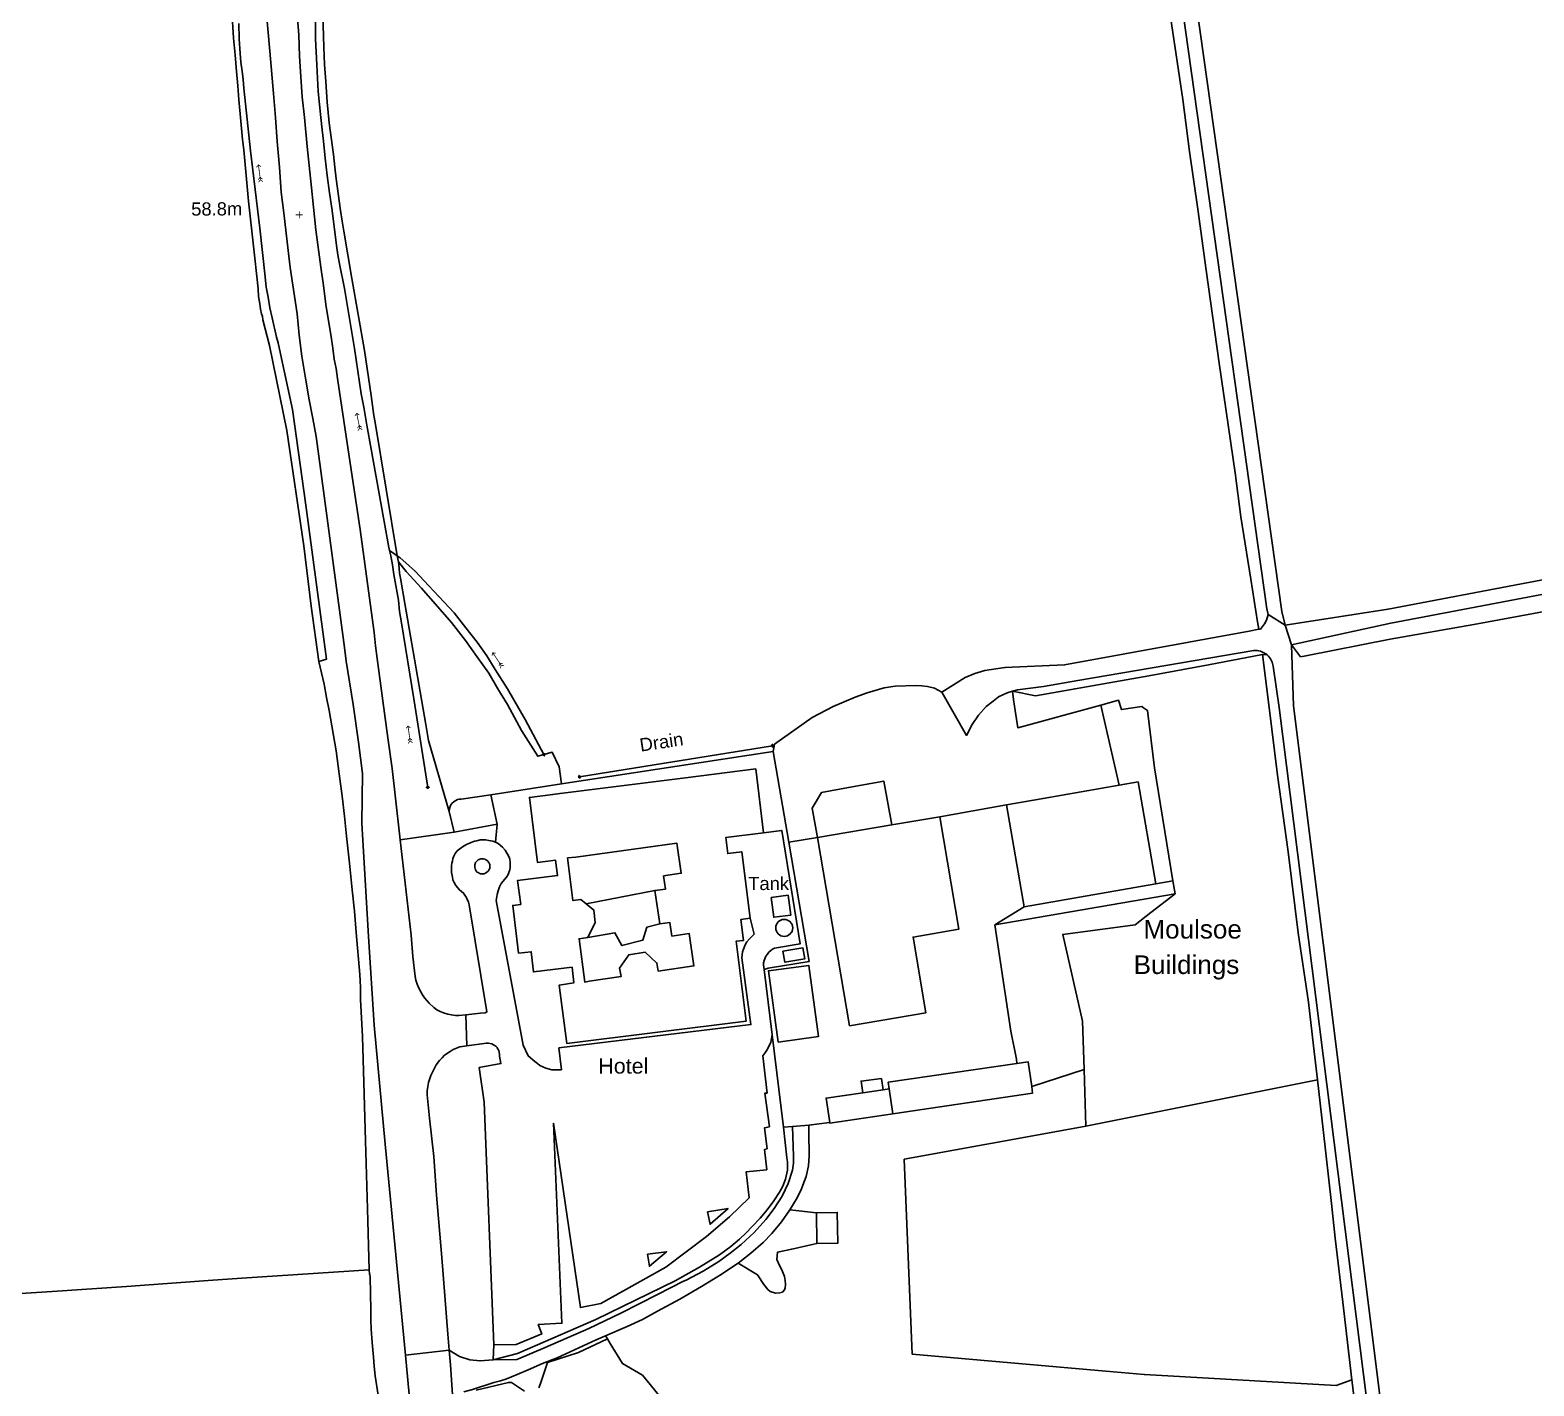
# Model space of a CAD drawing. Header units: millimetres. Extents: x 111502 to 977541, y 8702 to 1044108.
# Drawn here: x 489032.3 to 489375.2, y 241620 to 241929.1 of the extents above; entities that cross this region are included whole.
import ezdxf

# ---------------------------------------------------------------- set-up
doc = ezdxf.new("R2010")
doc.units = ezdxf.units.MM
doc.header["$LTSCALE"] = 0.25
doc.linetypes.add('DASHED2', pattern=[9.525, 6.35, -3.175])
doc.layers.add('E HVSS As Laid HV', color=10, linetype='Continuous')
doc.layers.add('X HVSS Site Background', color=8, linetype='Continuous')
doc.styles.add('OS Master Map$1$Standard', font='txt')

# ---------------------------------------------------------------- blocks, each defined once
blk = doc.blocks.new('OS Master Map$1$OSS17')
at = {"color": 8, "true_color": 0x707070, "const_width": 0.375, "flags": 128}
blk.add_lwpolyline([(0.188, 0), (0.181, 0.049), (0.162, 0.094), (0.133, 0.133), (0.094, 0.162), (0.049, 0.181), (0, 0.188), (-0.049, 0.181), (-0.094, 0.162), (-0.133, 0.133), (-0.162, 0.094), (-0.181, 0.049), (-0.188, 0), (-0.181, -0.049), (-0.162, -0.094), (-0.133, -0.133), (-0.094, -0.162), (-0.049, -0.181), (0, -0.188), (0.049, -0.181), (0.094, -0.162), (0.133, -0.133), (0.162, -0.094), (0.181, -0.049), (0.188, 0), (0.181, 0.049)], dxfattribs=at)
blk = doc.blocks.new('OS Master Map$1$OSS5')
at = {"color": 8, "true_color": 0x707070, "const_width": 0.174, "flags": 128}
blk.add_lwpolyline([(-0.5, 0), (0.5, 0)], dxfattribs=at)
blk = doc.blocks.new('OS Master Map$1$OSS6')
at = {"color": 8, "true_color": 0x707070, "const_width": 0.174, "flags": 128}
for points in [[(0.5, 0.5), (0, 0), (0.5, -0.5)], [(0, 0), (3.438, 0)], [(3.35, 0.5), (2.85, 0), (3.35, -0.5)], [(3.938, 0.5), (3.438, 0), (3.938, -0.5)]]:
    blk.add_lwpolyline(points, dxfattribs=at)
blk = doc.blocks.new('OS Master Map$1$OSS15')
at = {"color": 8, "true_color": 0x707070, "const_width": 0.174, "flags": 128}
for points in [[(-0.775, 0), (0.775, 0)], [(0, -0.775), (0, 0.775)]]:
    blk.add_lwpolyline(points, dxfattribs=at)
blk = doc.blocks.new('OS MAP 060722')
at = {"layer": 'X HVSS Site Background', "flags": 128}
for points in [[(307.33, 2500.66), (302.7, 2548.8), (302.7, 2548.8), (300.19, 2575.91), (300.19, 2575.91), (298.92, 2596.19), (298.92, 2596.19), (297.42, 2621.97), (297.42, 2621.97), (297.57, 2633.3), (297.57, 2633.3), (296.62, 2640.46), (296.62, 2640.46), (295.42, 2649.06), (295.42, 2649.06), (293.82, 2658.96), (293.82, 2658.96), (293.42, 2662.06), (293.42, 2662.06), (287.97, 2702.86), (287.97, 2702.86), (287.02, 2710.19), (287.02, 2710.19), (286.22, 2714.29), (286.22, 2714.29), (285.42, 2718.49), (285.42, 2718.49), (284.52, 2723.49), (284.52, 2723.49), (283.72, 2728.49), (283.72, 2728.49), (283.12, 2733.29), (283.12, 2733.29), (282.62, 2738.09), (282.62, 2738.09), (281.02, 2748.69), (281.02, 2748.69), (280.62, 2752.59), (280.62, 2752.59), (280.12, 2756.49), (280.12, 2756.49), (279.62, 2761.19), (279.62, 2761.19), (279.02, 2765.89), (279.02, 2765.89), (278.62, 2771.59), (278.62, 2771.59), (278.12, 2777.39), (278.12, 2777.39), (277.72, 2782.89), (277.72, 2782.89), (277.22, 2788.39), (277.22, 2788.39), (276.42, 2797.99), (276.42, 2797.99), (275.62, 2807.39)], [(452.39, 3075.93), (452.52, 3075.04), (452.52, 3075.04), (478.52, 2873.69), (478.52, 2873.69), (507.17, 2670.28), (507.17, 2670.28), (507.9, 2667.11)], [(501.64, 2667.87), (500.12, 2677.66), (500.12, 2677.66), (497.82, 2691.86), (497.82, 2691.86), (496.52, 2701.86), (496.52, 2701.86), (492.92, 2726.86), (492.92, 2726.86), (489.92, 2748.06), (489.92, 2748.06), (488.02, 2761.96), (488.02, 2761.96), (486.12, 2775.16), (486.12, 2775.16), (484.62, 2786.96), (484.62, 2786.96), (481.82, 2805.86)], [(449.25, 3074.58), (475.25, 2873.69), (475.25, 2873.69), (503.75, 2670.86), (503.75, 2670.86), (504.06, 2669.56)], [(287.59, 2658.86), (289.32, 2659.36), (289.32, 2659.36), (284.63, 2694.49), (284.63, 2694.49), (281.6, 2716.29), (281.6, 2716.29), (278.62, 2730.09), (278.62, 2730.09), (278.32, 2731.49), (278.32, 2731.49), (277.92, 2732.79), (277.92, 2732.79), (276.92, 2737.19), (276.92, 2737.19), (276.42, 2739.49), (276.42, 2739.49), (276.02, 2741.89), (276.02, 2741.89), (275.62, 2744.19), (275.62, 2744.19), (275.32, 2746.59), (275.32, 2746.59), (274.12, 2757.69), (274.12, 2757.69), (272.02, 2775.29), (272.02, 2775.29), (270.52, 2789.59), (270.52, 2789.59), (270.32, 2791.59), (270.32, 2791.59), (270.12, 2793.49), (270.12, 2793.49), (269.82, 2795.49), (269.82, 2795.49), (269.62, 2797.49), (269.62, 2797.49), (269.42, 2800.79), (269.42, 2800.79), (269.32, 2804.29)], [(305.42, 2682.98), (300.43, 2713.35), (300.43, 2713.35), (300.13, 2714.94), (300.13, 2714.94), (299.49, 2719.5), (299.49, 2719.5), (298.02, 2729.79), (298.02, 2729.79), (295.12, 2746.19), (295.12, 2746.19), (293.32, 2756.99), (293.32, 2756.99), (292.92, 2759.29), (292.92, 2759.29), (292.52, 2761.69), (292.52, 2761.69), (291.52, 2768.89), (291.52, 2768.89), (291.22, 2771.59), (291.22, 2771.59), (290.92, 2774.49), (290.92, 2774.49), (289.92, 2781.69), (289.92, 2781.69), (289.52, 2786.39), (289.52, 2786.39), (289.22, 2791.09), (289.22, 2791.09), (288.92, 2794.99), (288.92, 2794.99), (288.72, 2798.89), (288.72, 2798.89), (288.42, 2808.99)], [(306.17, 2618.16), (305.02, 2628.36), (305.02, 2628.36), (304.32, 2634.46), (304.32, 2634.46), (303.32, 2641.46), (303.32, 2641.46), (302.22, 2649.86), (302.22, 2649.86), (300.92, 2659.56), (300.92, 2659.56), (300.52, 2662.46), (300.52, 2662.46), (300.22, 2665.46), (300.22, 2665.46), (296.99, 2688.95), (296.99, 2688.95), (294.73, 2704.07), (294.73, 2704.07), (291.82, 2723.39), (291.82, 2723.39), (291.52, 2725.69), (291.52, 2725.69), (291.12, 2727.79), (291.12, 2727.79), (290.82, 2730.29), (290.82, 2730.29), (290.42, 2732.89), (290.42, 2732.89), (289.22, 2740.29), (289.22, 2740.29), (288.62, 2744.59), (288.62, 2744.59), (288.02, 2748.79), (288.02, 2748.79), (286.92, 2757.29), (286.92, 2757.29), (285.82, 2767.59), (285.82, 2767.59), (284.92, 2776.29), (284.92, 2776.29), (284.32, 2782.89), (284.32, 2782.89), (283.82, 2787.59), (283.82, 2787.59), (283.52, 2792.19), (283.52, 2792.19), (283.22, 2796.89), (283.22, 2796.89), (283.02, 2801.69), (283.02, 2801.69), (282.22, 2812.39)], [(287.59, 2658.86), (285.86, 2671.44), (285.86, 2671.44), (284.14, 2685.21), (284.14, 2685.21), (280.32, 2711.49), (280.32, 2711.49), (276.32, 2730.89), (276.32, 2730.89), (274.82, 2736.79), (274.82, 2736.79), (274.72, 2737.49), (274.72, 2737.49), (274.52, 2738.09), (274.52, 2738.09), (274.32, 2739.19), (274.32, 2739.19), (274.12, 2740.39), (274.12, 2740.39), (273.82, 2742.09), (273.82, 2742.09), (273.72, 2743.79), (273.72, 2743.79), (273.02, 2750.79), (273.02, 2750.79), (271.52, 2763.79), (271.52, 2763.79), (270.52, 2775.49), (270.52, 2775.49), (270.22, 2777.89), (270.22, 2777.89), (269.92, 2780.39), (269.92, 2780.39), (269.62, 2783.69), (269.62, 2783.69), (269.32, 2786.89), (269.32, 2786.89), (269.12, 2790.09), (269.12, 2790.09), (268.82, 2793.39), (268.82, 2793.39), (268.52, 2797.19), (268.52, 2797.19), (268.12, 2800.99), (268.12, 2800.99), (267.72, 2807.19)], [(303.71, 2684.14), (303.52, 2684.86), (303.52, 2684.86), (299.52, 2707.25), (299.52, 2707.25), (298.51, 2712.77), (298.51, 2712.77), (298.23, 2714.56), (298.23, 2714.56), (297.82, 2716.81), (297.82, 2716.81), (297.26, 2719.85), (297.26, 2719.85), (295.72, 2730.19), (295.72, 2730.19), (293.42, 2743.89), (293.42, 2743.89), (292.32, 2749.49), (292.32, 2749.49), (291.92, 2751.59), (291.92, 2751.59), (291.62, 2753.69), (291.62, 2753.69), (290.62, 2761.69), (290.62, 2761.69), (290.02, 2765.69), (290.02, 2765.69), (289.52, 2769.69), (289.52, 2769.69), (289.02, 2773.59), (289.02, 2773.59), (288.62, 2777.49), (288.62, 2777.49), (288.32, 2780.09), (288.32, 2780.09), (288.02, 2782.89), (288.02, 2782.89), (287.42, 2788.79), (287.42, 2788.79), (287.12, 2794.89), (287.12, 2794.89), (286.82, 2800.79), (286.82, 2800.79), (286.82, 2806.69)], [(509.38, 2662.65), (532, 2667.56), (532, 2667.56), (883.52, 2734.35), (883.52, 2734.35), (919.49, 2740.74), (919.49, 2740.74), (928.57, 2743.05), (928.57, 2743.05), (939.16, 2747.32), (939.16, 2747.32), (945.62, 2750.83), (945.62, 2750.83), (1066.42, 2824.44), (1066.42, 2824.44), (1073.4, 2825.58)], [(507.9, 2667.11), (531.39, 2670.8), (531.39, 2670.8), (883.41, 2737.68)], [(587.57, 2674.11), (564.57, 2669.81), (564.57, 2669.81), (550.97, 2667.31), (550.97, 2667.31), (531.87, 2663.91), (531.87, 2663.91), (512.67, 2660.11), (512.67, 2660.11), (511.42, 2659.89)], [(305.42, 2682.98), (304.92, 2683.36), (304.92, 2683.36), (303.71, 2684.14)], [(312.42, 2630.16), (309.22, 2650.36), (309.22, 2650.36), (306.42, 2667.66), (306.42, 2667.66), (306.02, 2670.26), (306.02, 2670.26), (305.72, 2672.86), (305.72, 2672.86), (304.72, 2678.66), (304.72, 2678.66), (304.42, 2680.86), (304.42, 2680.86), (304.02, 2682.96), (304.02, 2682.96), (303.71, 2684.14)], [(338.93, 2637.64), (335.82, 2643.36), (335.82, 2643.36), (334.62, 2645.66), (334.62, 2645.66), (333.22, 2648.16), (333.22, 2648.16), (330.62, 2652.66), (330.62, 2652.66), (327.82, 2657.06), (327.82, 2657.06), (325.92, 2660.16), (325.92, 2660.16), (323.72, 2663.26), (323.72, 2663.26), (321.12, 2666.56), (321.12, 2666.56), (318.42, 2669.96), (318.42, 2669.96), (314.92, 2673.66), (314.92, 2673.66), (311.52, 2677.36), (311.52, 2677.36), (309.62, 2679.36), (309.62, 2679.36), (307.42, 2681.36), (307.42, 2681.36), (306.12, 2682.46), (306.12, 2682.46), (305.42, 2682.98)], [(305.72, 2681.56), (305.42, 2682.98)], [(305.72, 2681.56), (307.52, 2679.36), (307.52, 2679.36), (311.02, 2675.56), (311.02, 2675.56), (317.82, 2667.76), (317.82, 2667.76), (321.02, 2663.66), (321.02, 2663.66), (323.62, 2659.96), (323.62, 2659.96), (326.32, 2656.16), (326.32, 2656.16), (328.42, 2652.66), (328.42, 2652.66), (330.62, 2649.06), (330.62, 2649.06), (332.22, 2646.06), (332.22, 2646.06), (333.82, 2643.16), (333.82, 2643.16), (337.52, 2637.26), (337.52, 2637.26), (338.93, 2637.64)], [(317.32, 2624.66), (312.62, 2640.86), (312.62, 2640.86), (312.02, 2644.46), (312.02, 2644.46), (307.22, 2672.06), (307.22, 2672.06), (306.22, 2677.86), (306.22, 2677.86), (306.02, 2678.96), (306.02, 2678.96), (305.92, 2680.16), (305.92, 2680.16), (305.72, 2681.56)], [(501.64, 2667.87), (501.91, 2666.19)], [(501.91, 2666.19), (502.28, 2666.26), (502.28, 2666.26), (503.22, 2667.41), (503.22, 2667.41), (503.68, 2668.28), (503.68, 2668.28), (504.06, 2669.56)], [(504.06, 2669.56), (507.9, 2667.11)], [(429.66, 2651.87), (434.95, 2655.19), (434.95, 2655.19), (437.15, 2656.11), (437.15, 2656.11), (439.44, 2656.81), (439.44, 2656.81), (444.03, 2657.48), (444.03, 2657.48), (457.63, 2658.08), (457.63, 2658.08), (499.71, 2665.75), (499.71, 2665.75), (501.91, 2666.19)], [(507.9, 2667.11), (509.38, 2662.65)], [(503.8, 2660.35), (503.55, 2660.57), (503.55, 2660.57), (502.31, 2661.19), (502.31, 2661.19), (501.55, 2661.35), (501.55, 2661.35), (500.77, 2661.37), (500.77, 2661.37), (460.69, 2654.55), (460.69, 2654.55), (452.8, 2653.15), (452.8, 2653.15), (446.88, 2652.41), (446.88, 2652.41), (445.74, 2652.07)], [(530.15, 2486.61), (509.86, 2648.75), (509.86, 2648.75), (509.38, 2662.65)], [(511.42, 2659.89), (509.38, 2662.65)], [(299.09, 2520.19), (298.72, 2534.06), (298.72, 2534.06), (298.22, 2549.56), (298.22, 2549.56), (297.82, 2562.86), (297.82, 2562.86), (297.52, 2573.36), (297.52, 2573.36), (297.12, 2581.76), (297.12, 2581.76), (297.12, 2584.56), (297.12, 2584.56), (297.02, 2586.06), (297.02, 2586.06), (296.92, 2587.46), (296.92, 2587.46), (296.12, 2597.06), (296.12, 2597.06), (295.72, 2601.96), (295.72, 2601.96), (295.22, 2606.76), (295.22, 2606.76), (294.62, 2612.86), (294.62, 2612.86), (293.92, 2619.06), (293.92, 2619.06), (293.42, 2623.56), (293.42, 2623.56), (292.92, 2628.16), (292.92, 2628.16), (292.22, 2633.26), (292.22, 2633.26), (291.52, 2638.46), (291.52, 2638.46), (289.92, 2647.66), (289.92, 2647.66), (289.32, 2650.66), (289.32, 2650.66), (288.82, 2653.66), (288.82, 2653.66), (287.59, 2658.86)], [(445.74, 2652.07), (451.02, 2651.06), (451.02, 2651.06), (460.02, 2652.66), (460.02, 2652.66), (476.82, 2655.56), (476.82, 2655.56), (490.42, 2658.06), (490.42, 2658.06), (502.8, 2660.46)], [(502.8, 2660.46), (504.22, 2648.96), (504.22, 2648.96), (506.22, 2632.96), (506.22, 2632.96), (508.62, 2615.46), (508.62, 2615.46), (510.92, 2596.96), (510.92, 2596.96), (513.22, 2581.16), (513.22, 2581.16), (514.42, 2571.26), (514.42, 2571.26), (515.32, 2563.45)], [(502.8, 2660.46), (503.8, 2660.35)], [(552.29, 2278.09), (552.39, 2280.96), (552.39, 2280.96), (552.11, 2288.8), (552.11, 2288.8), (551.74, 2293.6), (551.74, 2293.6), (527.31, 2484.11), (527.31, 2484.11), (526.61, 2489.65), (526.61, 2489.65), (506.59, 2648.34), (506.59, 2648.34), (505.21, 2657.77), (505.21, 2657.77), (504.96, 2658.73), (504.96, 2658.73), (504.6, 2659.43), (504.6, 2659.43), (504.13, 2660.05), (504.13, 2660.05), (503.8, 2660.35)], [(391.22, 2638.36), (391.52, 2639.98), (391.52, 2639.98), (400.09, 2646.11), (400.09, 2646.11), (404.85, 2648.56), (404.85, 2648.56), (409.92, 2650.7), (409.92, 2650.7), (412.64, 2651.71), (412.64, 2651.71), (416.51, 2652.82), (416.51, 2652.82), (418.99, 2653.23), (418.99, 2653.23), (423.81, 2653.4), (423.81, 2653.4), (425.09, 2653.32), (425.09, 2653.32), (426.36, 2653.19), (426.36, 2653.19), (427.96, 2652.77), (427.96, 2652.77), (429.66, 2651.87)], [(445.74, 2652.07), (444.58, 2651.72), (444.58, 2651.72), (442.6, 2650.8), (442.6, 2650.8), (442.47, 2650.69), (442.47, 2650.69), (441.32, 2649.79), (441.32, 2649.79), (439.77, 2648.58), (439.77, 2648.58), (438.01, 2646.6), (438.01, 2646.6), (436.56, 2644.46), (436.56, 2644.46), (435.26, 2642.01), (435.26, 2642.01), (429.66, 2651.87)], [(465.87, 2648.91), (446.95, 2643.74), (446.95, 2643.74), (446.24, 2648.64), (446.24, 2648.64), (446.01, 2650.21), (446.01, 2650.21), (445.74, 2652.07)], [(482.34, 2608.82), (478.13, 2634.62), (478.13, 2634.62), (476.55, 2647.72), (476.55, 2647.72), (475.67, 2648.28), (475.67, 2648.28), (475.28, 2648.59), (475.28, 2648.59), (470.59, 2647.88), (470.59, 2647.88), (469.96, 2650.02), (469.96, 2650.02), (465.87, 2648.91)], [(465.87, 2648.91), (470.1, 2630.66)], [(338.93, 2637.64), (340.82, 2638.16), (340.82, 2638.16), (342.42, 2634.86)], [(342.92, 2630.96), (391.22, 2638.36)], [(347.02, 2632.56), (391.02, 2639.66)], [(391.22, 2638.36), (394.77, 2617.63)], [(385.92, 2600.36), (383.82, 2600.06), (383.82, 2600.06), (384.42, 2595.26), (384.42, 2595.26), (382.72, 2595.06), (382.72, 2595.06), (385.02, 2576.86), (385.02, 2576.86), (344.12, 2571.76), (344.12, 2571.76), (342.42, 2585.06), (342.42, 2585.06), (345.72, 2585.56), (345.72, 2585.56), (345.32, 2589.16), (345.32, 2589.16), (336.52, 2588.06), (336.52, 2588.06), (336.02, 2592.66), (336.02, 2592.66), (333.12, 2592.36), (333.12, 2592.36), (331.82, 2603.26), (331.82, 2603.26), (333.62, 2603.46), (333.62, 2603.46), (332.92, 2608.96), (332.92, 2608.96), (342.02, 2610.06), (342.02, 2610.06), (341.52, 2613.56), (341.52, 2613.56), (337.42, 2613.06), (337.42, 2613.06), (335.62, 2627.86), (335.62, 2627.86), (340.92, 2628.56), (340.92, 2628.56), (342.62, 2628.76), (342.62, 2628.76), (371.22, 2632.36), (371.22, 2632.36), (387.22, 2634.36), (387.22, 2634.36), (389.02, 2619.76)], [(342.42, 2634.86), (342.92, 2630.96)], [(326.82, 2628.46), (342.92, 2630.96)], [(418.25, 2621.61), (416.4, 2631.6), (416.4, 2631.6), (408.33, 2630.11), (408.33, 2630.11), (402.18, 2628.97), (402.18, 2628.97), (400.09, 2625.43), (400.09, 2625.43), (401.32, 2618.74)], [(470.1, 2630.66), (452.73, 2627.65), (452.73, 2627.65), (444.39, 2626.2)], [(478.41, 2608.14), (474.38, 2631.4), (474.38, 2631.4), (470.1, 2630.66)], [(326.82, 2628.46), (320.02, 2627.46), (320.02, 2627.46), (319.62, 2627.46), (319.62, 2627.46), (319.22, 2627.36), (319.22, 2627.36), (318.42, 2626.96), (318.42, 2626.96), (317.92, 2626.46), (317.92, 2626.46), (317.72, 2626.16), (317.72, 2626.16), (317.52, 2625.76), (317.52, 2625.76), (317.42, 2625.36), (317.42, 2625.36), (317.32, 2624.66)], [(328.22, 2621.76), (326.82, 2628.46)], [(317.32, 2624.66), (318.42, 2619.96)], [(429.16, 2623.45), (433.51, 2597.79), (433.51, 2597.79), (423.1, 2596.02), (423.1, 2596.02), (426.02, 2578.75), (426.02, 2578.75), (408.6, 2575.8), (408.6, 2575.8), (401.32, 2618.74)], [(418.25, 2621.61), (429.16, 2623.45)], [(429.16, 2623.45), (444.39, 2626.2)], [(444.39, 2626.2), (448.42, 2602.94)], [(318.42, 2619.96), (306.17, 2618.16)], [(318.42, 2619.96), (328.22, 2621.76)], [(328.22, 2621.76), (327.85, 2617.66)], [(389.02, 2619.76), (393.14, 2620.36), (393.14, 2620.36), (397.32, 2594.46), (397.32, 2594.46), (391.52, 2593.46), (391.52, 2593.46), (391.02, 2593.26), (391.02, 2593.26), (390.62, 2592.96), (390.62, 2592.96), (390.22, 2592.56), (390.22, 2592.56), (389.92, 2592.16), (389.92, 2592.16), (389.52, 2591.66), (389.52, 2591.66), (389.12, 2590.66), (389.12, 2590.66), (389.02, 2590.16), (389.02, 2590.16), (389.02, 2589.66), (389.02, 2589.66), (389.12, 2588.66)], [(401.32, 2618.74), (418.25, 2621.61)], [(306.17, 2618.16), (308.62, 2596.46), (308.62, 2596.46), (309.02, 2591.56), (309.02, 2591.56), (309.52, 2587.06), (309.52, 2587.06), (309.72, 2586.16), (309.72, 2586.16), (310.02, 2585.26), (310.02, 2585.26), (310.42, 2584.36), (310.42, 2584.36), (311.22, 2582.86), (311.22, 2582.86), (311.72, 2582.16), (311.72, 2582.16), (312.72, 2580.96), (312.72, 2580.96), (313.82, 2579.96), (313.82, 2579.96), (314.52, 2579.46), (314.52, 2579.46), (315.22, 2579.06), (315.22, 2579.06), (316.02, 2578.76), (316.02, 2578.76), (317.02, 2578.46), (317.02, 2578.46), (317.82, 2578.26), (317.82, 2578.26), (318.72, 2578.16), (318.72, 2578.16), (319.52, 2578.16), (319.52, 2578.16), (321.12, 2578.26)], [(321.12, 2578.26), (324.42, 2578.66), (324.42, 2578.66), (325.52, 2578.76), (325.52, 2578.76), (325.92, 2578.96), (325.92, 2578.96), (321.85, 2603.36), (321.85, 2603.36), (321.75, 2603.96), (321.75, 2603.96), (321.45, 2604.66), (321.45, 2604.66), (321.15, 2605.16), (321.15, 2605.16), (320.55, 2606.06), (320.55, 2606.06), (319.65, 2606.76), (319.65, 2606.76), (318.85, 2607.76), (318.85, 2607.76), (318.45, 2608.46), (318.45, 2608.46), (318.15, 2609.06), (318.15, 2609.06), (318.05, 2609.66), (318.05, 2609.66), (317.98, 2610.06), (317.98, 2610.06), (317.85, 2610.76), (317.85, 2610.76), (317.85, 2612.26), (317.85, 2612.26), (317.95, 2612.86), (317.95, 2612.86), (318.05, 2613.36), (318.05, 2613.36), (318.15, 2613.96), (318.15, 2613.96), (318.35, 2614.46), (318.35, 2614.46), (318.65, 2615.06), (318.65, 2615.06), (319.15, 2615.66), (319.15, 2615.66), (319.75, 2616.16), (319.75, 2616.16), (320.55, 2616.76), (320.55, 2616.76), (321.25, 2617.16), (321.25, 2617.16), (321.95, 2617.46), (321.95, 2617.46), (323.05, 2617.86), (323.05, 2617.86), (323.65, 2617.96), (323.65, 2617.96), (324.35, 2618.16), (324.35, 2618.16), (325.65, 2618.16), (325.65, 2618.16), (326.35, 2618.06), (326.35, 2618.06), (327.25, 2617.86), (327.25, 2617.86), (327.85, 2617.66)], [(327.85, 2617.66), (328.45, 2617.36), (328.45, 2617.36), (329.45, 2616.56), (329.45, 2616.56), (330.05, 2615.86), (330.05, 2615.86), (330.95, 2614.36), (330.95, 2614.36), (331.15, 2613.76), (331.15, 2613.76), (331.25, 2613.06), (331.25, 2613.06), (331.25, 2611.86), (331.25, 2611.86), (331.15, 2611.36), (331.15, 2611.36), (330.95, 2610.76), (330.95, 2610.76), (330.75, 2610.26), (330.75, 2610.26), (330.35, 2609.66), (330.35, 2609.66), (329.15, 2608.26), (329.15, 2608.26), (328.75, 2607.46), (328.75, 2607.46), (328.45, 2606.56), (328.45, 2606.56), (328.25, 2605.76), (328.25, 2605.76), (328.05, 2604.36), (328.05, 2604.36), (334.19, 2571.37), (334.19, 2571.37), (335.36, 2568.92), (335.36, 2568.92), (336.82, 2567.66), (336.82, 2567.66), (337.42, 2567.16), (337.42, 2567.16), (338.02, 2566.76), (338.02, 2566.76), (339.32, 2566.16), (339.32, 2566.16), (340.72, 2565.76), (340.72, 2565.76), (342.92, 2565.76), (342.92, 2565.76), (342.32, 2570.76), (342.32, 2570.76), (386.12, 2576.06), (386.12, 2576.06), (384.02, 2591.26), (384.02, 2591.26), (384.22, 2592.66), (384.22, 2592.66), (384.42, 2593.26), (384.42, 2593.26), (384.82, 2594.26), (384.82, 2594.26), (385.22, 2594.96), (385.22, 2594.96), (385.82, 2595.66), (385.82, 2595.66), (386.82, 2596.66), (386.82, 2596.66), (385.92, 2600.36)], [(364.22, 2606.66), (366.62, 2606.96), (366.62, 2606.96), (366.22, 2609.96), (366.22, 2609.96), (370.22, 2610.56), (370.22, 2610.56), (369.22, 2617.46), (369.22, 2617.46), (346.22, 2614.26), (346.22, 2614.26), (344.32, 2614.06), (344.32, 2614.06), (345.52, 2604.36), (345.52, 2604.36), (347.32, 2604.56), (347.32, 2604.56), (348.54, 2603.59)], [(389.02, 2619.76), (380.42, 2618.76), (380.42, 2618.76), (380.82, 2615.06), (380.82, 2615.06), (384.02, 2615.46), (384.02, 2615.46), (385.92, 2600.36)], [(394.77, 2617.63), (399.42, 2590.46), (399.42, 2590.46), (390.02, 2588.96), (390.02, 2588.96), (389.12, 2588.66)], [(401.32, 2618.74), (394.77, 2617.63)], [(324.55, 2613.86), (325.15, 2613.86), (325.15, 2613.86), (325.45, 2613.76), (325.45, 2613.76), (325.65, 2613.66), (325.65, 2613.66), (325.95, 2613.46), (325.95, 2613.46), (326.35, 2613.06), (326.35, 2613.06), (326.45, 2612.86), (326.45, 2612.86), (326.55, 2612.56), (326.55, 2612.56), (326.55, 2611.66), (326.55, 2611.66), (326.35, 2611.36), (326.35, 2611.36), (326.25, 2611.16), (326.25, 2611.16), (325.85, 2610.76), (325.85, 2610.76), (325.55, 2610.56), (325.55, 2610.56), (325.35, 2610.46), (325.35, 2610.46), (324.45, 2610.46), (324.45, 2610.46), (324.15, 2610.56), (324.15, 2610.56), (323.95, 2610.76), (323.95, 2610.76), (323.65, 2610.86), (323.65, 2610.86), (323.45, 2611.16), (323.45, 2611.16), (323.35, 2611.36), (323.35, 2611.36), (323.15, 2611.96), (323.15, 2611.96), (323.15, 2612.46), (323.15, 2612.46), (323.35, 2613.06), (323.35, 2613.06), (323.95, 2613.66), (323.95, 2613.66), (324.55, 2613.86)], [(348.54, 2603.59), (364.22, 2606.66)], [(365.32, 2599.06), (364.22, 2606.66)], [(448.42, 2602.94), (478.41, 2608.14)], [(478.41, 2608.14), (482.34, 2608.82)], [(482.82, 2605.89), (482.34, 2608.82)], [(348.54, 2603.59), (350.32, 2602.16), (350.32, 2602.16), (350.62, 2599.36), (350.62, 2599.36), (348.92, 2595.96)], [(390.73, 2605.06), (394.61, 2605.56), (394.61, 2605.56), (395.2, 2601.05), (395.2, 2601.05), (391.31, 2600.54), (391.31, 2600.54), (390.73, 2605.06)], [(441.76, 2598.83), (482.82, 2605.89)], [(448.42, 2602.94), (441.76, 2598.83)], [(462.07, 2565.83), (461.7, 2576.84), (461.7, 2576.84), (457.23, 2596.64), (457.23, 2596.64), (473.77, 2598.82), (473.77, 2598.82), (477.34, 2601.6), (477.34, 2601.6), (482.82, 2605.89)], [(348.92, 2595.96), (346.92, 2595.66), (346.92, 2595.66), (348.22, 2585.76), (348.22, 2585.76), (349.22, 2585.96), (349.22, 2585.96), (356.53, 2587.03), (356.53, 2587.03), (356.15, 2588.91), (356.15, 2588.91), (358.26, 2591.98), (358.26, 2591.98), (361.98, 2592.58), (361.98, 2592.58), (364.68, 2590.11), (364.68, 2590.11), (365, 2588.27), (365, 2588.27), (373.12, 2589.46), (373.12, 2589.46), (372.02, 2596.86), (372.02, 2596.86), (368.12, 2596.26), (368.12, 2596.26), (367.62, 2599.36), (367.62, 2599.36), (365.32, 2599.06)], [(393.26, 2600), (393.34, 2600.02), (393.34, 2600.02), (393.71, 2600.05), (393.71, 2600.05), (394.09, 2600.02), (394.09, 2600.02), (394.45, 2599.91), (394.45, 2599.91), (394.79, 2599.73), (394.79, 2599.73), (395.08, 2599.49), (395.08, 2599.49), (395.32, 2599.19), (395.32, 2599.19), (395.5, 2598.86), (395.5, 2598.86), (395.61, 2598.5), (395.61, 2598.5), (395.65, 2598.12), (395.65, 2598.12), (395.61, 2597.74), (395.61, 2597.74), (395.5, 2597.38), (395.5, 2597.38), (395.41, 2597.18), (395.41, 2597.18), (395.32, 2597.04), (395.32, 2597.04), (395.08, 2596.75), (395.08, 2596.75), (394.79, 2596.51), (394.79, 2596.51), (394.45, 2596.33), (394.45, 2596.33), (394.09, 2596.22), (394.09, 2596.22), (393.71, 2596.18), (393.71, 2596.18), (393.34, 2596.22), (393.34, 2596.22), (392.97, 2596.33), (392.97, 2596.33), (392.64, 2596.51), (392.64, 2596.51), (392.39, 2596.71), (392.39, 2596.71), (392.35, 2596.75), (392.35, 2596.75), (392.1, 2597.04), (392.1, 2597.04), (391.93, 2597.38), (391.93, 2597.38), (391.82, 2597.74), (391.82, 2597.74), (391.78, 2598.12), (391.78, 2598.12), (391.82, 2598.5), (391.82, 2598.5), (391.93, 2598.86), (391.93, 2598.86), (392.1, 2599.19), (392.1, 2599.19), (392.35, 2599.49), (392.35, 2599.49), (392.64, 2599.73), (392.64, 2599.73), (392.97, 2599.91), (392.97, 2599.91), (393.26, 2600)], [(348.92, 2595.96), (355.09, 2597.02), (355.09, 2597.02), (356.72, 2594.08), (356.72, 2594.08), (361.44, 2595.31), (361.44, 2595.31), (362.36, 2598.25), (362.36, 2598.25), (365.32, 2599.06)], [(441.76, 2598.83), (445.42, 2574.56), (445.42, 2574.56), (446.66, 2568.16), (446.66, 2568.16), (446.76, 2567.23)], [(393.43, 2592.8), (397.99, 2593.56), (397.99, 2593.56), (398.41, 2591.04), (398.41, 2591.04), (393.85, 2590.27), (393.85, 2590.27), (393.43, 2592.8)], [(392.33, 2572.08), (390.11, 2588.33), (390.11, 2588.33), (399.29, 2589.58), (399.29, 2589.58), (401.52, 2573.34), (401.52, 2573.34), (392.33, 2572.08)], [(389.12, 2588.66), (390.94, 2573.73)], [(321.32, 2571.26), (321.12, 2578.26)], [(321.32, 2571.26), (325.82, 2571.86), (325.82, 2571.86), (326.22, 2571.86), (326.22, 2571.86), (327.02, 2571.66), (327.02, 2571.66), (327.42, 2571.46), (327.42, 2571.46), (327.92, 2571.16), (327.92, 2571.16), (328.22, 2570.86), (328.22, 2570.86), (328.42, 2570.46), (328.42, 2570.46), (328.62, 2570.16), (328.62, 2570.16), (328.82, 2569.36), (328.82, 2569.36), (328.82, 2568.86), (328.82, 2568.86), (329.12, 2567.16), (329.12, 2567.16), (324.12, 2566.26), (324.12, 2566.26), (325.32, 2558.36)], [(327.52, 2503.06), (332.62, 2503.16), (332.62, 2503.16), (338.42, 2505.56), (338.42, 2505.56), (337.62, 2507.66), (337.62, 2507.66), (343.02, 2507.96), (343.02, 2507.96), (341.12, 2553.56), (341.12, 2553.56), (347.22, 2511.56), (347.22, 2511.56), (351.92, 2512.46), (351.92, 2512.46), (366.72, 2520.76), (366.72, 2520.76), (376.02, 2527.76), (376.02, 2527.76), (381.22, 2532.26), (381.22, 2532.26), (385.71, 2536.55), (385.71, 2536.55), (385.02, 2542.46), (385.02, 2542.46), (389.72, 2542.96), (389.72, 2542.96), (389.22, 2547.56), (389.22, 2547.56), (389.82, 2547.76), (389.82, 2547.76), (389.22, 2552.56), (389.22, 2552.56), (390.32, 2552.76), (390.32, 2552.76), (389.32, 2560.46), (389.32, 2560.46), (389.82, 2560.46), (389.82, 2560.46), (388.82, 2568.96), (388.82, 2568.96), (389.32, 2569.56), (389.32, 2569.56), (389.72, 2570.26), (389.72, 2570.26), (390.32, 2571.36), (390.32, 2571.36), (390.62, 2572.06), (390.62, 2572.06), (390.82, 2572.86), (390.82, 2572.86), (390.94, 2573.73)], [(390.94, 2573.73), (393.52, 2552.66)], [(317.33, 2501.86), (317.02, 2505.46), (317.02, 2505.46), (315.62, 2522.96), (315.62, 2522.96), (314.42, 2537.16), (314.42, 2537.16), (313.82, 2545.96), (313.82, 2545.96), (312.82, 2554.76), (312.82, 2554.76), (312.32, 2560.06), (312.32, 2560.06), (312.32, 2560.96), (312.32, 2560.96), (312.42, 2561.96), (312.42, 2561.96), (312.62, 2562.86), (312.62, 2562.86), (313.12, 2564.46), (313.12, 2564.46), (314.32, 2566.86), (314.32, 2566.86), (315.12, 2567.86), (315.12, 2567.86), (315.72, 2568.46), (315.72, 2568.46), (316.22, 2569.06), (316.22, 2569.06), (317.52, 2569.96), (317.52, 2569.96), (318.22, 2570.36), (318.22, 2570.36), (319.02, 2570.66), (319.02, 2570.66), (319.72, 2570.96), (319.72, 2570.96), (321.32, 2571.26)], [(446.76, 2567.23), (417.39, 2562.91), (417.39, 2562.91), (417.61, 2561.41)], [(450.14, 2561.97), (449.31, 2567.61), (449.31, 2567.61), (446.76, 2567.23)], [(450.14, 2561.97), (462.07, 2565.83)], [(462.51, 2552.94), (462.07, 2565.83)], [(416.27, 2561.21), (415.89, 2563.76), (415.89, 2563.76), (411.25, 2563.17), (411.25, 2563.17), (411.64, 2560.53)], [(418.45, 2555.74), (450.36, 2560.45), (450.36, 2560.45), (450.14, 2561.97)], [(515.32, 2563.45), (462.51, 2552.94)], [(515.32, 2563.45), (516.62, 2552.16), (516.62, 2552.16), (518.52, 2535.26), (518.52, 2535.26), (519.32, 2527.36), (519.32, 2527.36), (521.12, 2512.76), (521.12, 2512.76), (523.17, 2495.05)], [(325.32, 2558.36), (327.52, 2503.06)], [(404.08, 2553.77), (403.27, 2559.3), (403.27, 2559.3), (411.64, 2560.53)], [(411.64, 2560.53), (416.27, 2561.21)], [(416.27, 2561.21), (417.61, 2561.41)], [(417.61, 2561.41), (418.45, 2555.74)], [(418.45, 2555.74), (404.1, 2553.63), (404.1, 2553.63), (404.08, 2553.77)], [(395.62, 2552.86), (395.82, 2546.06), (395.82, 2546.06), (395.82, 2544.46), (395.82, 2544.46), (395.62, 2542.86), (395.62, 2542.86), (394.62, 2539.86), (394.62, 2539.86), (393.22, 2536.96), (393.22, 2536.96), (391.42, 2534.16), (391.42, 2534.16), (389.52, 2531.66), (389.52, 2531.66), (386.82, 2528.66), (386.82, 2528.66), (383.92, 2525.96), (383.92, 2525.96), (381.42, 2523.96), (381.42, 2523.96), (378.82, 2522.06), (378.82, 2522.06), (375.22, 2519.86), (375.22, 2519.86), (371.32, 2517.76), (371.32, 2517.76), (370.72, 2517.56), (370.72, 2517.56), (364.82, 2514.56), (364.82, 2514.56), (356.42, 2510.26), (356.42, 2510.26), (349.12, 2506.76), (349.12, 2506.76), (339.22, 2502.46), (339.22, 2502.46), (333.12, 2499.86), (333.12, 2499.86), (332.77, 2499.73), (332.77, 2499.73), (327.34, 2499.66)], [(393.52, 2552.66), (394.32, 2545.66), (394.32, 2545.66), (394.42, 2544.76), (394.42, 2544.76), (394.42, 2542.86), (394.42, 2542.86), (394.02, 2540.86), (394.02, 2540.86), (393.42, 2539.26), (393.42, 2539.26), (392.62, 2537.86), (392.62, 2537.86), (391.32, 2535.86), (391.32, 2535.86), (389.82, 2533.86), (389.82, 2533.86), (388.22, 2531.96), (388.22, 2531.96), (386.42, 2530.06), (386.42, 2530.06), (385.02, 2528.56), (385.02, 2528.56), (383.52, 2527.16), (383.52, 2527.16), (381.52, 2525.46), (381.52, 2525.46), (378.92, 2523.56), (378.92, 2523.56), (374.42, 2520.76), (374.42, 2520.76), (368.82, 2517.66), (368.82, 2517.66), (350.72, 2508.86), (350.72, 2508.86), (332.92, 2501.06)], [(393.52, 2552.66), (395.62, 2552.86)], [(395.02, 2533.86), (396.42, 2536.16), (396.42, 2536.16), (397.52, 2538.26), (397.52, 2538.26), (398.32, 2540.46), (398.32, 2540.46), (398.72, 2541.46), (398.72, 2541.46), (399.22, 2543.86), (399.22, 2543.86), (399.42, 2546.16), (399.42, 2546.16), (399.42, 2548.56), (399.42, 2548.56), (399.32, 2548.96), (399.32, 2548.96), (399.32, 2553.16)], [(399.32, 2553.16), (395.62, 2552.86)], [(399.32, 2553.16), (404.02, 2553.76), (404.02, 2553.76), (404.08, 2553.77)], [(523.17, 2495.05), (519.57, 2493.81), (519.57, 2493.81), (475.84, 2496.28), (475.84, 2496.28), (475.82, 2496.28), (475.82, 2496.28), (475.82, 2496.28), (475.82, 2496.28), (475.8, 2496.28), (475.8, 2496.28), (467.07, 2497.04), (467.07, 2497.04), (422.92, 2500.9), (422.92, 2500.9), (421.07, 2545.35), (421.07, 2545.35), (459.56, 2552.36), (459.56, 2552.36), (462.51, 2552.94)], [(376.22, 2533.36), (376.82, 2530.56), (376.82, 2530.56), (380.92, 2534.16), (380.92, 2534.16), (376.22, 2533.36)], [(383.22, 2521.66), (386.12, 2523.96), (386.12, 2523.96), (388.92, 2526.36), (388.92, 2526.36), (390.92, 2528.46), (390.92, 2528.46), (393.12, 2531.06), (393.12, 2531.06), (395.02, 2533.86)], [(395.02, 2533.86), (401.09, 2533.17)], [(401.09, 2533.17), (405.81, 2533.23), (405.81, 2533.23), (405.9, 2526.21), (405.9, 2526.21), (401.18, 2526.15)], [(401.18, 2526.15), (401.09, 2533.17)], [(362.57, 2523.76), (362.97, 2520.96), (362.97, 2520.96), (366.87, 2524.26), (366.87, 2524.26), (362.57, 2523.76)], [(401.18, 2526.15), (400.43, 2525.99), (400.43, 2525.99), (395.44, 2524.9), (395.44, 2524.9), (392.2, 2524.2), (392.2, 2524.2), (392.03, 2522.52), (392.03, 2522.52), (392.61, 2521.12), (392.61, 2521.12), (393.19, 2520.16), (393.19, 2520.16), (393.75, 2518.66), (393.75, 2518.66), (393.93, 2517.73), (393.93, 2517.73), (394.01, 2516.8), (394.01, 2516.8), (393.93, 2516.04), (393.93, 2516.04), (393.78, 2515.56), (393.78, 2515.56), (393.3, 2515.06), (393.3, 2515.06), (392.72, 2514.93), (392.72, 2514.93), (391.71, 2514.82), (391.71, 2514.82), (390.49, 2515.24), (390.49, 2515.24), (389.97, 2515.69), (389.97, 2515.69), (389.07, 2516.8), (389.07, 2516.8), (387.58, 2518.99), (387.58, 2518.99), (383.22, 2521.66)], [(352.96, 2505.1), (357.92, 2507.26), (357.92, 2507.26), (361.42, 2508.86), (361.42, 2508.86), (364.82, 2510.76), (364.82, 2510.76), (369.92, 2513.46), (369.92, 2513.46), (374.82, 2516.36), (374.82, 2516.36), (378.92, 2518.86), (378.92, 2518.86), (383.22, 2521.66)], [(270.04, 2518.22), (262.32, 2517.69), (262.32, 2517.69), (243.72, 2516.39), (243.72, 2516.39), (226.82, 2515.19), (226.82, 2515.19), (212.42, 2514.29), (212.42, 2514.29), (195.92, 2513.29), (195.92, 2513.29), (189.42, 2512.69), (189.42, 2512.69), (57.03, 2504.75)], [(299.09, 2520.19), (270.04, 2518.22)], [(301.12, 2491.56), (300.42, 2495.96), (300.42, 2495.96), (300.22, 2498.16), (300.22, 2498.16), (300.02, 2500.26), (300.02, 2500.26), (299.72, 2503.56), (299.72, 2503.56), (299.52, 2506.66), (299.52, 2506.66), (299.42, 2508.76), (299.42, 2508.76), (299.42, 2510.96), (299.42, 2510.96), (299.32, 2518.56), (299.32, 2518.56), (299.19, 2519.02), (299.19, 2519.02), (299.12, 2519.26), (299.12, 2519.26), (299.09, 2520.19)], [(320.62, 2492.36), (322.65, 2492.87), (322.65, 2492.87), (327.5, 2494.43), (327.5, 2494.43), (329.02, 2494.86), (329.02, 2494.86), (330.22, 2495.26), (330.22, 2495.26), (332.82, 2496.26), (332.82, 2496.26), (335.32, 2497.36), (335.32, 2497.36), (338.62, 2498.76), (338.62, 2498.76), (341.92, 2500.06), (341.92, 2500.06), (350.82, 2504.16), (350.82, 2504.16), (352.96, 2505.1)], [(323.44, 2492.73), (330.81, 2494.47), (330.81, 2494.47), (331.56, 2494.45), (331.56, 2494.45), (334.45, 2492.52)], [(337.79, 2493.23), (338.14, 2494.26), (338.14, 2494.26), (339.77, 2499.04), (339.77, 2499.04), (346.81, 2501.31), (346.81, 2501.31), (353.4, 2504.39)], [(353.4, 2504.39), (352.96, 2505.1)], [(353.4, 2504.39), (354.04, 2503.34), (354.04, 2503.34), (356.87, 2498.76), (356.87, 2498.76), (361.37, 2496.13), (361.37, 2496.13), (363.13, 2493.98), (363.13, 2493.98), (368, 2488.01), (368, 2488.01), (372.32, 2481.93), (372.32, 2481.93), (374.44, 2477.95), (374.44, 2477.95), (383.88, 2478.4)], [(317.33, 2501.86), (307.33, 2500.66)], [(308.58, 2488.17), (308.42, 2489.32), (308.42, 2489.32), (307.33, 2500.66)], [(318.22, 2489.36), (318.02, 2492.76), (318.02, 2492.76), (317.62, 2498.46), (317.62, 2498.46), (317.33, 2501.86)], [(327.34, 2499.66), (324.37, 2499.37), (324.37, 2499.37), (322.03, 2499.67), (322.03, 2499.67), (319.69, 2500.4), (319.69, 2500.4), (317.33, 2501.86)], [(327.52, 2503.06), (327.34, 2499.66)], [(332.92, 2501.06), (327.34, 2499.66)], [(524.45, 2484.97), (524.42, 2485.26), (524.42, 2485.26), (523.55, 2491.98), (523.55, 2491.98), (523.22, 2494.56), (523.22, 2494.56), (523.17, 2495.05)]]:
    blk.add_lwpolyline(points, dxfattribs=at)
at = {"layer": 'X HVSS Site Background'}
for name, p, rotation in [('OS Master Map$1$OSS6', (273.82, 2772.09), 277.4), ('OS Master Map$1$OSS6', (296.22, 2715.45), 281.6), ('OS Master Map$1$OSS6', (327.22, 2660.86), 304.1), ('OS Master Map$1$OSS6', (307.92, 2644.16), 278.2), ('OS Master Map$1$OSS5', (338.93, 2637.64), 105.1), ('OS Master Map$1$OSS5', (391.02, 2639.66), 275.6999999999999), ('OS Master Map$1$OSS5', (312.42, 2630.16), 185.6999999999999), ('OS Master Map$1$OSS5', (347.02, 2632.56), 281.8)]:
    blk.add_blockref(name, p, dxfattribs=dict(at, rotation=rotation))
for name, p in [('OS Master Map$1$OSS15', (283.12, 2760.69)), ('OS Master Map$1$OSS17', (338.93, 2637.64)), ('OS Master Map$1$OSS17', (391.02, 2639.66)), ('OS Master Map$1$OSS17', (312.42, 2630.16)), ('OS Master Map$1$OSS17', (347.02, 2632.56))]:
    blk.add_blockref(name, p, dxfattribs=at)
at = {"layer": 'X HVSS Site Background', "char_height": 3, "style": 'OS Master Map$1$Standard'}
for s, insert, attachment_point, rotation in [('{\\farial|b0|i0|c0|p34;58.8m}', (270.12, 2763.59), 3, 0.4), ('{\\farial|b0|i0|c0|p34;Drain}', (360.98, 2638.25), 7, 8.5)]:
    blk.add_mtext(s, dxfattribs=dict(at, insert=insert, attachment_point=attachment_point, rotation=rotation))
at = {"layer": 'X HVSS Site Background', "style": 'OS Master Map$1$Standard'}
for s, insert, char_height, attachment_point in [('{\\farial|b0|i0|c0|p34;Tank}', (385.5, 2606.7), 3, 7), ('{\\farial|b0|i0|c0|p34;Moulsoe}', (486.84, 2595.63), 4.25, 8), ('{\\farial|b0|i0|c0|p34;Buildings}', (485.43, 2586.32), 4.25, 8), ('{\\farial|b0|i0|c0|p34;Hotel}', (351.32, 2564.84), 3.5, 7)]:
    blk.add_mtext(s, dxfattribs=dict(at, insert=insert, char_height=char_height, attachment_point=attachment_point))

msp = doc.modelspace()

# ---------------------------------------------------------------- linework, layer by layer
at = {"lineweight": 0}
msp.add_circle((488727.82, 239008.33), 11388.42, dxfattribs=at)

# ---------------------------------------------------------------- block references
at = {"layer": 'E HVSS As Laid HV', "linetype": 'DASHED2', "lineweight": 0}
msp.add_blockref('OS MAP 060722', (488810.58, 239126.31), dxfattribs=at)
at = {"layer": 'X HVSS Site Background', "lineweight": 0}
for name, p, rotation in [('OS Master Map$1$OSS6', (489084.4, 241898.4), 277.4), ('OS Master Map$1$OSS6', (489106.8, 241841.76), 281.6), ('OS Master Map$1$OSS6', (489137.8, 241787.17), 304.1), ('OS Master Map$1$OSS6', (489118.5, 241770.47), 278.2), ('OS Master Map$1$OSS5', (489201.6, 241765.97), 275.6999999999999), ('OS Master Map$1$OSS5', (489149.51, 241763.95), 105.1), ('OS Master Map$1$OSS5', (489157.6, 241758.87), 281.8), ('OS Master Map$1$OSS5', (489123, 241756.47), 185.6999999999999)]:
    msp.add_blockref(name, p, dxfattribs=dict(at, rotation=rotation))
for p in [(489201.6, 241765.97), (489149.51, 241763.95), (489157.6, 241758.87), (489123, 241756.47)]:
    msp.add_blockref('OS Master Map$1$OSS17', p, dxfattribs=at)

doc.saveas('drawing.dxf')
